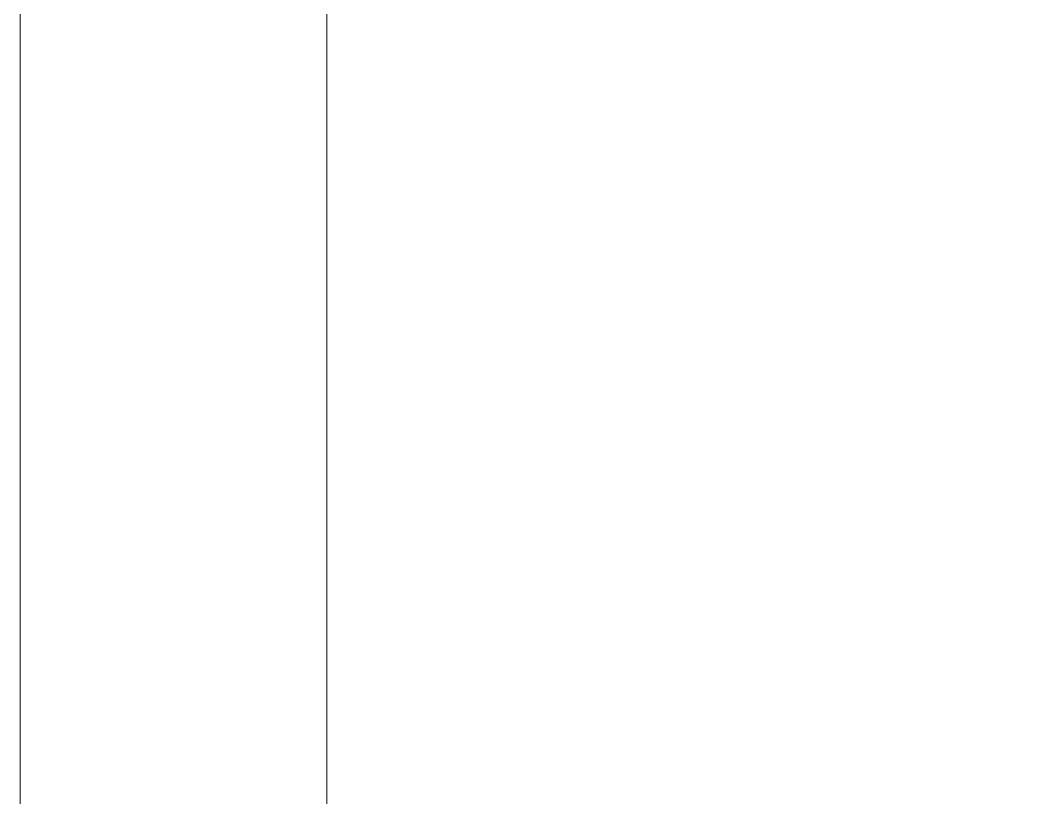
# Model space of a CAD drawing. Header units: metres. Extents: x -25 to 234, y -27 to 52.
# Drawn here: x 101.9827 to 102.1471, y 47.7906 to 47.9174 of the extents above; entities that cross this region are included whole.
import ezdxf

# ---------------------------------------------------------------- set-up
doc = ezdxf.new("R2010")
doc.units = ezdxf.units.M
doc.header["$LTSCALE"] = 0.1
doc.header["$MEASUREMENT"] = 0
doc.layers.add('1', color=1, linetype='Continuous')
doc.layers.add('baños', color=251, linetype='Continuous', lineweight=0)
doc.styles.get("Standard").update_dxf_attribs({"font": 'arial.ttf'})

# ---------------------------------------------------------------- blocks, each defined once
blk = doc.blocks.new('A$C8d867532')
at = {"layer": 'baños'}
for points in [[(0.07434, 0.8), (0.52434, 0.8), (0.52434, 0), (0.07434, 0)], [(0.12434, 0.75), (0.47434, 0.75), (0.47434, 0.05), (0.12434, 0.05)]]:
    blk.add_lwpolyline(points, close=True, dxfattribs=at)
at = {"layer": 'baños', "linetype": 'Continuous', "flags": 8}
for tag, p in [('MODELNUMBER', (0.18867, 0.40004, -0.00001)), ('TRADENAME', (0.18871, 0.40004, -0.00001)), ('PRODUCT', (0.18875, 0.40004, -0.00001)), ('MATERIAL', (0.18879, 0.40004, -0.00001))]:
    blk.add_attdef(tag, p, '', height=0.0000254, rotation=270.0001, dxfattribs=at)
at = {"layer": 'baños', "linetype": 'Continuous'}
for tag, p in [('MATERIAL', (0.299, 0.39987)), ('PRODUCT', (0.29904, 0.39987)), ('TRADENAME', (0.29909, 0.39987)), ('MODELNUMBER', (0.29913, 0.39987))]:
    blk.add_attdef(tag, p, '', height=0.0000254, rotation=90.0001, dxfattribs=at)
blk = doc.blocks.new('PL BASE 1N NASAS 09')
at = {"layer": '1', "xscale": -1}
blk.add_blockref('A$C8d867532', (-107.8921, -36.84972), dxfattribs=at)

msp = doc.modelspace()

# ---------------------------------------------------------------- block references
at = {"layer": 'baños'}
msp.add_blockref('PL BASE 1N NASAS 09', (210.39914, 84.28177), dxfattribs=at)

doc.saveas('drawing.dxf')
